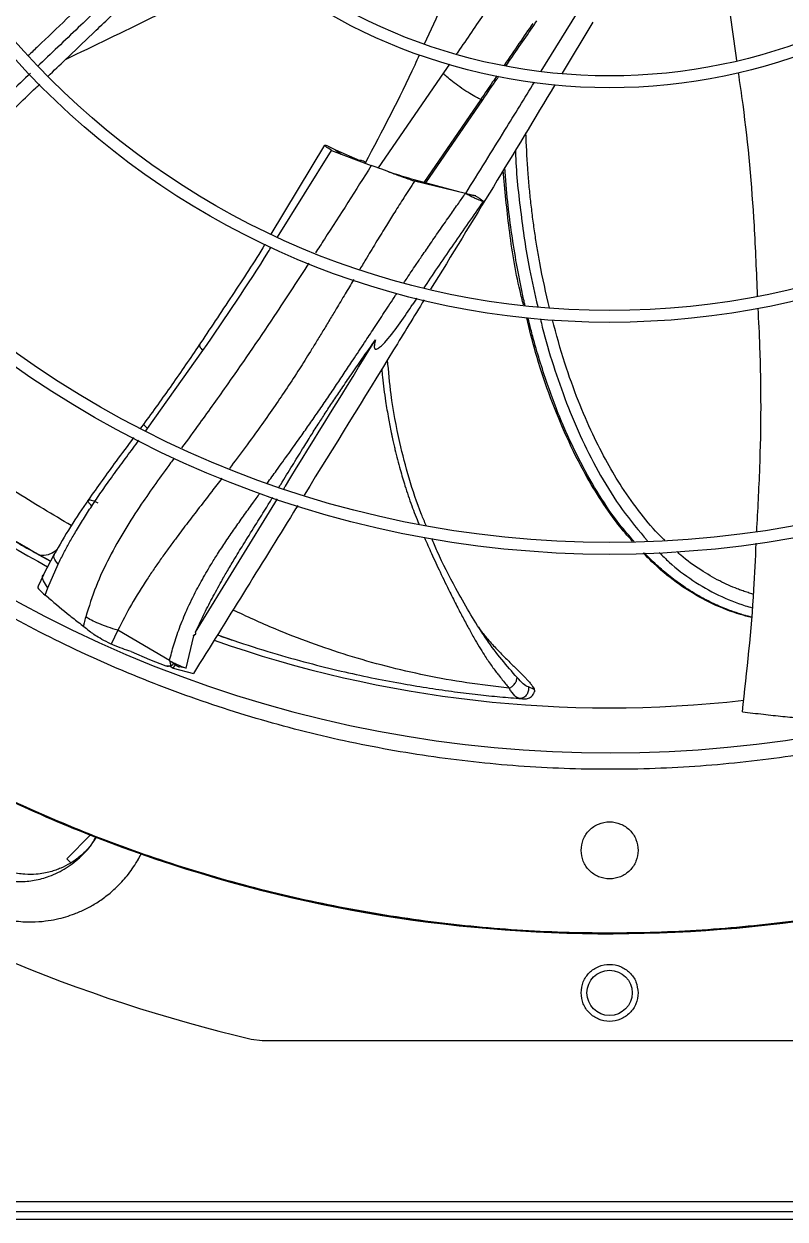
# Model space of a CAD drawing. Header units: inches. Extents: x 1229 to 1453, y -1023 to -720.
# Drawn here: x 1250.26 to 1256.56, y -999.56 to -989.65 of the extents above; entities that cross this region are included whole.
import ezdxf

# ---------------------------------------------------------------- set-up
doc = ezdxf.new("R2010")
doc.units = ezdxf.units.IN
doc.header["$MEASUREMENT"] = 0

msp = doc.modelspace()

# ---------------------------------------------------------------- linework, layer by layer
at = {"color": 18, "linetype": 'Continuous', "lineweight": 25, "true_color": 0x000000}
for p, q in [((1254.5451, -990.0439), (1254.936, -989.4106)), ((1254.9714, -989.6381), (1254.7173, -990.0587)), ((1250.2959, -989.9094), (1250.3073, -989.9039)), ((1253.736, -990.0567), (1253.1955, -990.8455)), ((1253.786, -989.9837), (1253.736, -990.0567)), ((1254.0434, -990.277), (1253.5721, -990.9647)), ((1253.5881, -990.969), (1254.0607, -990.2793)), ((1252.7503, -990.6557), (1252.3067, -991.3941)), ((1252.3596, -991.4198), (1252.8066, -990.6992)), ((1252.8066, -990.6992), (1253.1374, -990.8245)), ((1252.8404, -990.6957), (1252.888, -990.7317)), ((1252.8404, -990.6957), (1253.0418, -990.7826)), ((1253.3331, -990.8954), (1253.2607, -990.8701)), ((1253.4951, -990.9552), (1253.493, -990.9432)), ((1253.8616, -991.0432), (1253.493, -990.9432)), ((1253.9175, -991.0566), (1253.4951, -990.9552)), ((1254.0376, -991.1013), (1254.0624, -991.1176)), ((1253.484, -991.9751), (1253.5175, -991.9249)), ((1251.2851, -993.0057), (1251.7435, -992.3584)), ((1251.2557, -992.9627), (1251.2263, -993.0023)), ((1251.2714, -993.024), (1251.2851, -993.0057)), ((1251.6814, -994.6927), (1252.3604, -993.5886)), ((1250.2999, -994.0031), (1250.3854, -994.0516)), ((1250.3853, -994.0516), (1250.4814, -994.103)), ((1250.3857, -994.051), (1250.3936, -994.0551)), ((1250.5115, -994.0453), (1250.4205, -994.2199)), ((1250.4587, -994.3245), (1250.5441, -994.1298)), ((1250.4214, -994.2179), (1250.3787, -994.3118)), ((1250.4356, -994.3851), (1250.4587, -994.3245)), ((1250.4661, -994.4097), (1250.4356, -994.3851)), ((1251.0375, -994.6766), (1250.9841, -994.7928)), ((1251.466, -994.9287), (1251.0375, -994.6766)), ((1251.6048, -994.99), (1251.6686, -994.7238)), ((1251.8627, -994.7157), (1251.9977, -994.7626)), ((1254.0563, -994.6966), (1254.0267, -994.6512)), ((1251.1475, -994.853), (1251.3008, -994.9202)), ((1251.3008, -994.9202), (1251.4357, -994.9704)), ((1251.4458, -994.973), (1251.4528, -994.9741)), ((1251.4725, -994.9742), (1251.4975, -994.9918)), ((1251.4844, -994.9691), (1251.4774, -994.9671)), ((1251.4975, -994.9918), (1251.5159, -994.962)), ((1251.4975, -994.9918), (1251.6639, -995.0363)), ((1251.6048, -994.99), (1251.5482, -994.9804)), ((1254.4867, -995.1667), (1254.4384, -995.147)), ((1254.3499, -995.2395), (1254.3762, -995.2412)), ((1250.6155, -996.5701), (1250.8128, -996.3728)), ((1250.6486, -996.6046), (1250.6155, -996.5701)), ((1251.2347, -996.5229), (1251.1862, -996.6069)), ((1251.2026, -996.5846), (1251.2235, -996.5423)), ((1252.1427, -998.0651), (1252.233, -998.0756)), ((1252.233, -998.0756), (1257.9882, -998.0756)), ((1241.7734, -999.411), (1268.6274, -999.411)), ((1241.6974, -999.494), (1268.7033, -999.494)), ((1241.6974, -999.557), (1268.7033, -999.557))]:
    msp.add_line(p, q, dxfattribs=at)
at = {"color": 18, "linetype": 'Continuous', "lineweight": 25, "true_color": 0x000000, "flags": 128}
msp.add_lwpolyline([(1253.9368, -991.0633), (1253.9293, -991.0607), (1253.9175, -991.0566)], dxfattribs=at)
at = {"color": 18, "linetype": 'Continuous', "lineweight": 25, "true_color": 0x000000}
for centre, radius in [((1255.1106, -985.4772), 11.7126), ((1255.1106, -985.4772), 8.5704), ((1255.1106, -985.4772), 8.472), ((1255.1106, -985.4772), 6.6478), ((1255.1106, -985.4772), 6.5493), ((1255.1106, -985.4772), 4.7037), ((1255.1106, -985.4772), 4.6053), ((1255.1106, -997.6819), 0.1875)]:
    msp.add_circle(centre, radius, dxfattribs=at)
for radius, start, end in [(9.8425, 224.38828, 241.78244), (10.2157, 224.36307, 313.03719), (9.8425, 250.57522, 276.47911), (11.7147, 240.6662, 248.46866), (12.9331, 237.30348, 256.73333), (11.7147, 250.65335, 290.90006)]:
    msp.add_arc((1255.1106, -985.4772), radius, start, end, dxfattribs=at)
for points, knots in [([(1266.8201, -985.4772), (1266.8153, -985.7326), (1266.8057, -986.2436), (1266.7276, -987.0067), (1266.6035, -987.7632), (1266.4292, -988.51), (1266.2066, -989.2438), (1265.9365, -989.9614), (1265.6201, -990.6599), (1265.2586, -991.3361), (1264.8537, -991.9873), (1264.407, -992.6106), (1263.9206, -993.2033), (1263.3964, -993.763), (1262.8368, -994.2871), (1262.244, -994.7736), (1261.6207, -995.2202), (1260.9696, -995.6252), (1260.2933, -995.9866), (1259.5949, -996.3031), (1258.8772, -996.5732), (1258.1434, -996.7958), (1257.3967, -996.9699), (1256.6401, -997.0948), (1255.877, -997.17), (1255.1106, -997.1951), (1254.3442, -997.17), (1253.5811, -997.0948), (1252.8246, -996.9699), (1252.0778, -996.7958), (1251.344, -996.5732), (1250.6264, -996.3031), (1249.9279, -995.9866), (1249.2517, -995.6252), (1248.6005, -995.2202), (1247.9772, -994.7736), (1247.3845, -994.2871), (1246.8248, -993.763), (1246.3006, -993.2033), (1245.8142, -992.6106), (1245.3675, -991.9873), (1244.9626, -991.3361), (1244.6012, -990.6599), (1244.2847, -989.9614), (1244.0146, -989.2438), (1243.792, -988.51), (1243.6177, -987.7632), (1243.4936, -987.0067), (1243.4156, -986.2436), (1243.4059, -985.7326), (1243.4011, -985.4772)], [0, 0, 0, 0, 0.020833, 0.041667, 0.0625, 0.083333, 0.104167, 0.125, 0.145833, 0.166667, 0.1875, 0.208333, 0.229167, 0.25, 0.270833, 0.291667, 0.3125, 0.333333, 0.354167, 0.375, 0.395833, 0.416667, 0.4375, 0.458333, 0.479167, 0.5, 0.520833, 0.541667, 0.5625, 0.583333, 0.604167, 0.625, 0.645833, 0.666667, 0.6875, 0.708333, 0.729167, 0.75, 0.770833, 0.791667, 0.8125, 0.833333, 0.854167, 0.875, 0.895833, 0.916667, 0.9375, 0.958333, 0.979167, 1, 1, 1, 1]), ([(1253.5778, -989.8155), (1253.68, -989.5949), (1253.9119, -989.0947), (1254.1114, -988.5806), (1254.2229, -988.2933)], [0, 0, 0, 0, 0.441064, 1, 1, 1, 1]), ([(1256.164, -989.9536), (1256.1362, -989.7428), (1256.064, -989.1969), (1255.9539, -988.6574), (1255.8863, -988.3262)], [0, 0, 0, 0, 0.386252, 1, 1, 1, 1]), ([(1251.6339, -988.6362), (1251.5828, -988.685), (1251.461, -988.8014), (1251.2596, -988.9939), (1251.0431, -989.2008), (1250.825, -989.4092), (1250.6073, -989.6173), (1250.4296, -989.787), (1250.3245, -989.8875), (1250.2985, -989.9123)], [0, 0, 0, 0, 0.114299, 0.272539, 0.451349, 0.599848, 0.762614, 0.941291, 1, 1, 1, 1]), ([(1251.7202, -988.7171), (1251.6099, -988.8225), (1251.3776, -989.0445), (1251.0412, -989.3659), (1250.702, -989.6902), (1250.4849, -989.8976), (1250.3719, -990.0056)], [0, 0, 0, 0, 0.244396, 0.515011, 0.747693, 1, 1, 1, 1]), ([(1250.4605, -990.0843), (1250.5083, -990.0386), (1250.6299, -989.9224), (1250.8377, -989.7239), (1251.0736, -989.4984), (1251.3027, -989.2795), (1251.5046, -989.0865), (1251.666, -988.9323), (1251.7604, -988.8421), (1251.7958, -988.8083)], [0, 0, 0, 0, 0.107797, 0.274517, 0.468021, 0.638557, 0.78875, 0.92088, 1, 1, 1, 1]), ([(1252.2007, -989.1689), (1251.9067, -989.3137), (1251.3743, -989.576), (1250.8409, -989.8336), (1250.6021, -989.949)], [0, 0, 0, 0, 0.552418, 1, 1, 1, 1]), ([(1254.1842, -989.4025), (1254.1493, -989.4535), (1254.0794, -989.5556), (1253.9678, -989.7183), (1253.8889, -989.8335), (1253.8469, -989.8948), (1253.8438, -989.8993)], [0, 0, 0, 0, 0.324865, 0.649776, 0.974721, 1, 1, 1, 1]), ([(1254.4748, -989.6474), (1254.4369, -989.7026), (1254.3613, -989.8131), (1254.2808, -989.9305), (1254.239, -989.9915), (1254.2385, -989.9922)], [0, 0, 0, 0, 0.497105, 0.994295, 1, 1, 1, 1]), ([(1254.2552, -989.9955), (1254.2675, -989.9775), (1254.3181, -989.9037), (1254.4038, -989.7786), (1254.4738, -989.6764), (1254.5088, -989.6254)], [0, 0, 0, 0, 0.138794, 0.569424, 1, 1, 1, 1]), ([(1253.0861, -990.8078), (1253.2292, -990.5375), (1253.3865, -990.2405), (1253.5242, -989.9342), (1253.5366, -989.9067)], [0, 0, 0, 0, 0.910233, 1, 1, 1, 1]), ([(1250.3162, -990.0588), (1250.2044, -990.1656), (1249.9706, -990.3891), (1249.6347, -990.7101), (1249.3019, -991.0281), (1249.0912, -991.2295), (1248.9828, -991.333)], [0, 0, 0, 0, 0.250239, 0.523314, 0.754844, 1, 1, 1, 1]), ([(1254.0434, -990.277), (1254.032, -990.2719), (1254.0093, -990.2619), (1253.9527, -990.2285), (1253.8876, -990.186), (1253.8222, -990.1392), (1253.7699, -990.0975), (1253.7378, -990.0672), (1253.737, -990.0603), (1253.7366, -990.0571)], [0, 0, 0, 0, 0.1380937, 0.2761801, 0.4246192, 0.5730656, 0.7215073, 0.8699499, 1, 1, 1, 1]), ([(1256.3366, -991.9064), (1256.3288, -991.7114), (1256.3075, -991.1815), (1256.2523, -990.5636), (1256.1912, -990.1436), (1256.1784, -990.0552)], [0, 0, 0, 0, 0.314992, 0.855866, 1, 1, 1, 1]), ([(1249.0712, -991.412), (1249.1067, -991.378), (1249.2464, -991.2445), (1249.4822, -991.0192), (1249.7843, -990.7305), (1250.0734, -990.4542), (1250.2777, -990.2589), (1250.3802, -990.161), (1250.3912, -990.1505)], [0, 0, 0, 0, 0.0814873, 0.3197252, 0.5373894, 0.7686628, 0.9752676, 1, 1, 1, 1]), ([(1254.6587, -990.1557), (1254.489, -990.4375), (1254.1475, -991.0045), (1253.8023, -991.5678), (1253.6288, -991.8511)], [0, 0, 0, 0, 0.497142, 1, 1, 1, 1]), ([(1253.9197, -991.0574), (1254.0278, -990.8821), (1254.2172, -990.5749), (1254.4071, -990.2674), (1254.4886, -990.1353)], [0, 0, 0, 0, 0.57047, 1, 1, 1, 1]), ([(1254.1764, -990.0829), (1254.1651, -990.0993), (1254.1214, -990.163), (1254.0766, -990.2284), (1254.0434, -990.277)], [0, 0, 0, 0, 0.257808, 1, 1, 1, 1]), ([(1254.0607, -990.2793), (1254.1, -990.2219), (1254.1448, -990.1566), (1254.1881, -990.0934), (1254.1933, -990.0857)], [0, 0, 0, 0, 0.879291, 1, 1, 1, 1]), ([(1254.0606, -990.2756), (1254.0607, -990.2779), (1254.0609, -990.2826), (1254.0492, -990.2788), (1254.0434, -990.277)], [0, 0, 0, 0, 0.4999658, 1, 1, 1, 1]), ([(1254.6135, -992.0058), (1254.5846, -991.881), (1254.5462, -991.7156), (1254.5105, -991.5069), (1254.4909, -991.3812), (1254.4732, -991.2525), (1254.4574, -991.1209), (1254.4438, -990.9863), (1254.4276, -990.797), (1254.4221, -990.6524), (1254.4184, -990.5537)], [0, 0, 0, 0, 0.260832, 0.345503, 0.432085, 0.520577, 0.610976, 0.703276, 0.797476, 1, 1, 1, 1]), ([(1252.8066, -990.6992), (1252.7888, -990.6874), (1252.7533, -990.6638), (1252.7464, -990.6521), (1252.7727, -990.66), (1252.8179, -990.6838), (1252.8404, -990.6957)], [0, 0, 0, 0, 0.250001, 0.500002, 0.75, 1, 1, 1, 1]), ([(1254.3309, -990.6985), (1254.331, -990.7029), (1254.3345, -990.8697), (1254.3716, -991.1989), (1254.4297, -991.6278), (1254.4916, -991.891), (1254.5159, -991.9945)], [0, 0, 0, 0, 0.010031, 0.383834, 0.757861, 1, 1, 1, 1]), ([(1253.1374, -990.8245), (1253.0087, -991.029), (1252.8558, -991.2717), (1252.6993, -991.5117), (1252.6746, -991.5495)], [0, 0, 0, 0, 0.842331, 1, 1, 1, 1]), ([(1253.091, -990.798), (1253.0844, -990.7951), (1253.0702, -990.7889), (1253.052, -990.7832), (1253.0455, -990.7828), (1253.0418, -990.7826)], [0, 0, 0, 0, 0.274241, 0.593266, 1, 1, 1, 1]), ([(1253.4951, -990.9552), (1253.4598, -990.943), (1253.3891, -990.9187), (1253.2894, -990.8811), (1253.2011, -990.8471), (1253.1587, -990.832), (1253.1374, -990.8245)], [0, 0, 0, 0, 0.249985, 0.5000003, 0.7500079, 1, 1, 1, 1]), ([(1254.3984, -991.9809), (1254.3884, -991.9419), (1254.3344, -991.733), (1254.2754, -991.3602), (1254.2445, -991.0264), (1254.2297, -990.866)], [0, 0, 0, 0, 0.106433, 0.570813, 1, 1, 1, 1]), ([(1254.4102, -991.9822), (1254.4075, -991.9706), (1254.3959, -991.9209), (1254.3775, -991.8337), (1254.3553, -991.7216), (1254.3269, -991.5646), (1254.2961, -991.3664), (1254.2636, -991.1103), (1254.2508, -990.9371), (1254.2438, -990.8427)], [0, 0, 0, 0, 0.03104, 0.132253, 0.23119, 0.327855, 0.546696, 0.752907, 1, 1, 1, 1]), ([(1253.4951, -990.9552), (1253.4658, -991.0006), (1253.4107, -991.086), (1253.3334, -991.2081), (1253.2588, -991.3276), (1253.1816, -991.4534), (1253.1082, -991.575), (1253.0612, -991.6537), (1253.0421, -991.6858)], [0, 0, 0, 0, 0.188275, 0.353819, 0.503651, 0.679503, 0.869268, 1, 1, 1, 1]), ([(1253.493, -990.9432), (1253.4637, -990.9348), (1253.4066, -990.9186), (1253.3544, -990.9021), (1253.329, -990.8941)], [0, 0, 0, 0, 0.513421, 1, 1, 1, 1]), ([(1253.4068, -991.7982), (1253.4088, -991.7951), (1253.4289, -991.7647), (1253.463, -991.7138), (1253.5119, -991.6411), (1253.5651, -991.5625), (1253.6318, -991.4649), (1253.7093, -991.3527), (1253.7875, -991.2408), (1253.8569, -991.1422), (1253.8989, -991.083), (1253.9175, -991.0566)], [0, 0, 0, 0, 0.012456, 0.12215, 0.205101, 0.305452, 0.439341, 0.599659, 0.759464, 0.892908, 1, 1, 1, 1]), ([(1254.0624, -991.1176), (1254.0645, -991.1192), (1254.0685, -991.1225), (1254.0642, -991.1228), (1254.0523, -991.1197), (1254.0325, -991.1126), (1254.0061, -991.1017), (1253.9757, -991.0878), (1253.9446, -991.0722), (1253.9265, -991.0618), (1253.9175, -991.0566)], [0, 0, 0, 0, 0.1195219, 0.2368997, 0.3560026, 0.4802891, 0.6097285, 0.7415773, 0.8729295, 1, 1, 1, 1]), ([(1253.9496, -991.0665), (1253.9475, -991.0662), (1253.9432, -991.0656), (1253.9386, -991.0639), (1253.9362, -991.063)], [0, 0, 0, 0, 0.479347, 1, 1, 1, 1]), ([(1254.0002, -991.0768), (1254.0011, -991.077), (1254.0029, -991.0773), (1254.0004, -991.0768), (1253.9941, -991.0756), (1253.9844, -991.0736), (1253.9724, -991.0712), (1253.96, -991.0687), (1253.9486, -991.0663), (1253.9436, -991.0653), (1253.9411, -991.0648)], [0, 0, 0, 0, 0.11663, 0.230578, 0.347096, 0.470907, 0.602448, 0.737933, 0.872207, 1, 1, 1, 1]), ([(1253.5744, -991.8397), (1253.5781, -991.8342), (1253.6589, -991.7131), (1253.822, -991.4738), (1253.9846, -991.2401), (1254.0668, -991.1221)], [0, 0, 0, 0, 0.022959, 0.506529, 1, 1, 1, 1]), ([(1254.0376, -991.1013), (1254.0351, -991.0996), (1254.0303, -991.0964), (1254.0188, -991.0886), (1254.0085, -991.0817), (1254.0017, -991.0771)], [0, 0, 0, 0, 0.26191, 0.514546, 1, 1, 1, 1]), ([(1252.2564, -991.4778), (1252.2556, -991.4791), (1252.169, -991.6231), (1251.9841, -991.9034), (1251.7988, -992.1821), (1251.7061, -992.3215)], [0, 0, 0, 0, 0.004682, 0.502199, 1, 1, 1, 1]), ([(1251.7435, -992.3584), (1251.9287, -992.0867), (1252.1222, -991.8031), (1252.3018, -991.513), (1252.3094, -991.5008)], [0, 0, 0, 0, 0.957768, 1, 1, 1, 1]), ([(1252.6188, -991.6351), (1252.5316, -991.7702), (1252.3146, -992.1064), (1252.0109, -992.5472), (1251.7455, -992.9219), (1251.6161, -993.0982), (1251.5665, -993.1658)], [0, 0, 0, 0, 0.260733, 0.648635, 0.865342, 1, 1, 1, 1]), ([(1252.9914, -991.771), (1252.9679, -991.8104), (1252.92, -991.8911), (1252.8543, -992.0014), (1252.7931, -992.1037), (1252.7385, -992.1942), (1252.6849, -992.2822), (1252.6345, -992.3638), (1252.5874, -992.4393), (1252.5235, -992.5401), (1252.4424, -992.6649), (1252.3389, -992.8183), (1252.2229, -992.9836), (1252.0967, -993.1576), (1252.0054, -993.2784), (1251.9621, -993.3358)], [0, 0, 0, 0, 0.073735, 0.150839, 0.206396, 0.265387, 0.320607, 0.372063, 0.419255, 0.463452, 0.563341, 0.657601, 0.759071, 0.885521, 1, 1, 1, 1]), ([(1252.2765, -993.4567), (1252.3017, -993.422), (1252.3617, -993.3392), (1252.4517, -993.2141), (1252.5405, -993.0896), (1252.6189, -992.9784), (1252.6927, -992.8723), (1252.767, -992.7639), (1252.8409, -992.6546), (1252.9137, -992.5458), (1252.9937, -992.4251), (1253.0755, -992.3011), (1253.1617, -992.1698), (1253.2473, -992.0395), (1253.3106, -991.9431), (1253.3453, -991.8908), (1253.3486, -991.8858)], [0, 0, 0, 0, 0.0671735, 0.1598312, 0.2410152, 0.3066581, 0.3730056, 0.4440899, 0.5134581, 0.5811343, 0.6510654, 0.7428768, 0.816868, 0.9005011, 0.9904923, 1, 1, 1, 1]), ([(1253.5755, -991.9383), (1253.4909, -992.0769), (1253.1605, -992.6183), (1252.8281, -993.1563), (1252.5808, -993.5566)], [0, 0, 0, 0, 0.255951, 1, 1, 1, 1]), ([(1253.1728, -992.2689), (1253.1687, -992.2841), (1253.1631, -992.3045), (1253.1616, -992.3288), (1253.1633, -992.3392), (1253.167, -992.3447), (1253.1709, -992.3471), (1253.1759, -992.3475), (1253.1834, -992.3459), (1253.1941, -992.3404), (1253.2226, -992.3194), (1253.2869, -992.2499), (1253.3795, -992.1309), (1253.4469, -992.0256), (1253.4806, -991.9729)], [0, 0, 0, 0, 0.0833566, 0.1115658, 0.1319051, 0.1411522, 0.1496654, 0.1586528, 0.1691712, 0.1914558, 0.2212286, 0.3539277, 0.6765567, 1, 1, 1, 1]), ([(1256.3298, -993.8573), (1256.3392, -993.682), (1256.3665, -993.1718), (1256.369, -992.5546), (1256.3467, -992.1142), (1256.3414, -992.0088)], [0, 0, 0, 0, 0.284655, 0.828752, 1, 1, 1, 1]), ([(1255.3011, -993.9409), (1255.2598, -993.8934), (1255.161, -993.78), (1255.0257, -993.5818), (1254.8762, -993.3288), (1254.7341, -993.0376), (1254.6042, -992.7098), (1254.4976, -992.3928), (1254.4478, -992.1826), (1254.4249, -992.0862)], [0, 0, 0, 0, 0.091547, 0.218973, 0.346412, 0.516315, 0.686228, 0.856146, 1, 1, 1, 1]), ([(1255.314, -993.9404), (1255.274, -993.895), (1255.1692, -993.7758), (1255.0217, -993.5563), (1254.8664, -993.285), (1254.7209, -992.9746), (1254.5872, -992.6257), (1254.5044, -992.3534), (1254.4558, -992.1713), (1254.443, -992.1193), (1254.4351, -992.0876)], [0, 0, 0, 0, 0.0881532, 0.2311648, 0.3817908, 0.5400334, 0.7263084, 0.9221586, 0.9524831, 1, 1, 1, 1]), ([(1254.5391, -992.099), (1254.5438, -992.1208), (1254.5718, -992.2497), (1254.6434, -992.4818), (1254.7508, -992.7947), (1254.8804, -993.101), (1255.0331, -993.3974), (1255.2102, -993.682), (1255.3536, -993.8515), (1255.4253, -993.9364)], [0, 0, 0, 0, 0.0326645, 0.1930119, 0.3536037, 0.5145089, 0.6758407, 0.8377387, 1, 1, 1, 1]), ([(1255.5689, -993.9312), (1255.5577, -993.9209), (1255.4855, -993.8547), (1255.3648, -993.7073), (1255.2174, -993.5027), (1255.0854, -993.2808), (1254.964, -993.0431), (1254.8459, -992.7677), (1254.7315, -992.4515), (1254.6698, -992.2242), (1254.637, -992.1034)], [0, 0, 0, 0, 0.022262, 0.143045, 0.274084, 0.386377, 0.514541, 0.658604, 0.818583, 1, 1, 1, 1]), ([(1251.7128, -992.3116), (1251.6374, -992.4227), (1251.487, -992.6443), (1251.329, -992.8618), (1251.2501, -992.9703)], [0, 0, 0, 0, 0.500972, 1, 1, 1, 1]), ([(1251.7152, -992.3133), (1251.7138, -992.3165), (1251.7109, -992.3236), (1251.732, -992.3461), (1251.7435, -992.3584)], [0, 0, 0, 0, 0.45407, 1, 1, 1, 1]), ([(1252.3717, -993.4934), (1252.377, -993.4848), (1252.4146, -993.4242), (1252.4798, -993.3176), (1252.5644, -993.1806), (1252.6379, -993.0626), (1252.7027, -992.9604), (1252.7644, -992.8648), (1252.8269, -992.7699), (1252.8958, -992.6672), (1252.9735, -992.5535), (1253.0669, -992.419), (1253.1351, -992.3224), (1253.1728, -992.2689)], [0, 0, 0, 0, 0.0205012, 0.145618, 0.2547294, 0.3486279, 0.4292825, 0.5018958, 0.5812625, 0.6622863, 0.7558828, 0.8646494, 1, 1, 1, 1]), ([(1252.4108, -993.5065), (1252.4158, -993.4985), (1252.6691, -993.0866), (1252.9235, -992.6737), (1253.1728, -992.2689)], [0, 0, 0, 0, 0.019444, 1, 1, 1, 1]), ([(1253.5919, -993.8077), (1253.5788, -993.7777), (1253.5233, -993.6508), (1253.4495, -993.421), (1253.3624, -993.0896), (1253.3009, -992.7612), (1253.2805, -992.5306), (1253.272, -992.4344)], [0, 0, 0, 0, 0.069494, 0.294091, 0.510792, 0.795823, 1, 1, 1, 1]), ([(1253.2236, -992.513), (1253.2255, -992.5353), (1253.2332, -992.6244), (1253.2524, -992.7603), (1253.2774, -992.9132), (1253.296, -993.0086), (1253.3079, -993.0654), (1253.3134, -993.0909), (1253.3187, -993.1149), (1253.3238, -993.1372), (1253.3286, -993.1581), (1253.3451, -993.2276), (1253.3728, -993.3348), (1253.4191, -993.4906), (1253.4689, -993.6413), (1253.5109, -993.7452), (1253.5311, -993.795)], [0, 0, 0, 0, 0.050639, 0.202268, 0.31057, 0.401461, 0.422389, 0.442121, 0.460659, 0.478003, 0.494151, 0.509105, 0.640054, 0.745188, 0.877967, 1, 1, 1, 1]), ([(1250.6526, -993.8091), (1250.5757, -993.7635), (1250.4151, -993.6681), (1250.1734, -993.518), (1249.9331, -993.3639), (1249.7107, -993.2175), (1249.509, -993.0824), (1249.3243, -992.9589), (1249.2042, -992.8802), (1249.1459, -992.8421)], [0, 0, 0, 0, 0.149671, 0.313004, 0.476343, 0.62737, 0.758625, 0.882805, 1, 1, 1, 1]), ([(1251.2559, -992.9685), (1251.2549, -992.9701), (1251.2525, -992.9738), (1251.2732, -992.9941), (1251.2851, -993.0057)], [0, 0, 0, 0, 0.427507, 1, 1, 1, 1]), ([(1249.003, -993.1233), (1249.0735, -993.1789), (1249.2729, -993.3364), (1249.6065, -993.5695), (1250.0021, -993.8292), (1250.2697, -993.9834), (1250.4035, -994.0605)], [0, 0, 0, 0, 0.1541255, 0.436157, 0.7180716, 1, 1, 1, 1]), ([(1251.1688, -993.0799), (1251.1202, -993.1451), (1250.9924, -993.3164), (1250.8687, -993.4904), (1250.7921, -993.5983)], [0, 0, 0, 0, 0.379991, 1, 1, 1, 1]), ([(1250.8223, -993.6475), (1250.8481, -993.6091), (1250.9013, -993.5299), (1250.9895, -993.4056), (1251.0865, -993.2727), (1251.163, -993.1698), (1251.2055, -993.1126), (1251.2132, -993.1024)], [0, 0, 0, 0, 0.207171, 0.426829, 0.681517, 0.942956, 1, 1, 1, 1]), ([(1261.9979, -993.2059), (1261.8068, -993.3691), (1261.4248, -993.6954), (1260.8084, -994.1304), (1260.1646, -994.5225), (1259.4932, -994.866), (1258.7989, -995.1599), (1258.0849, -995.4024), (1257.3552, -995.5925), (1256.6137, -995.7289), (1255.8641, -995.8111), (1255.1106, -995.8385), (1254.3571, -995.8111), (1253.6076, -995.7289), (1252.866, -995.5925), (1252.1363, -995.4024), (1251.4224, -995.1599), (1250.728, -994.866), (1250.0567, -994.5225), (1249.4128, -994.1304), (1248.7965, -993.6954), (1248.4144, -993.3691), (1248.2234, -993.2059)], [0, 0, 0, 0, 0.0500001, 0.1, 0.15, 0.1999999, 0.25, 0.3, 0.35, 0.4000001, 0.45, 0.5000001, 0.5499999, 0.5999999, 0.65, 0.7, 0.75, 0.8000001, 0.8500001, 0.9000001, 0.9500001, 1, 1, 1, 1]), ([(1251.5049, -993.2501), (1251.4951, -993.2635), (1251.4028, -993.3897), (1251.2612, -993.5854), (1251.092, -993.8471), (1250.9644, -994.0736), (1250.8513, -994.3133), (1250.7987, -994.4815), (1250.7722, -994.5664)], [0, 0, 0, 0, 0.032679, 0.308339, 0.475812, 0.647076, 0.822089, 1, 1, 1, 1]), ([(1251.9007, -993.4164), (1251.8723, -993.4535), (1251.8049, -993.5414), (1251.7061, -993.6689), (1251.6057, -993.7997), (1251.525, -993.9068), (1251.4556, -994.0012), (1251.3966, -994.0833), (1251.3382, -994.1672), (1251.2539, -994.2931), (1251.1484, -994.4614), (1251.0742, -994.6054), (1251.0375, -994.6766)], [0, 0, 0, 0, 0.091235, 0.216238, 0.314969, 0.41309, 0.478087, 0.543952, 0.610654, 0.678175, 0.840873, 1, 1, 1, 1]), ([(1251.466, -994.9287), (1251.4772, -994.8853), (1251.5007, -994.794), (1251.5487, -994.6539), (1251.6113, -994.5013), (1251.6737, -994.3735), (1251.7282, -994.2724), (1251.7676, -994.2031), (1251.8126, -994.1275), (1251.8674, -994.0397), (1251.9329, -993.94), (1252.0049, -993.8349), (1252.0792, -993.7297), (1252.1493, -993.6322), (1252.1947, -993.5696), (1252.2146, -993.5422)], [0, 0, 0, 0, 0.084738, 0.177945, 0.279583, 0.396266, 0.446499, 0.496733, 0.54697, 0.612826, 0.692325, 0.772656, 0.853828, 0.935842, 1, 1, 1, 1]), ([(1250.7939, -993.5957), (1250.7437, -993.6695), (1250.6428, -993.8179), (1250.5541, -993.9717), (1250.5094, -994.0491)], [0, 0, 0, 0, 0.497082, 1, 1, 1, 1]), ([(1250.5441, -994.1298), (1250.5596, -994.0983), (1250.5889, -994.0388), (1250.637, -993.9497), (1250.6907, -993.8559), (1250.7528, -993.754), (1250.799, -993.6832), (1250.8223, -993.6475)], [0, 0, 0, 0, 0.190316, 0.358931, 0.546564, 0.771633, 1, 1, 1, 1]), ([(1250.8223, -993.6475), (1250.8109, -993.6345), (1250.7876, -993.6078), (1250.7914, -993.5926), (1250.8195, -993.5958), (1250.8571, -993.6132), (1250.8731, -993.6206)], [0, 0, 0, 0, 0.259655, 0.530974, 0.801191, 1, 1, 1, 1]), ([(1252.5282, -993.642), (1252.5165, -993.661), (1252.229, -994.1278), (1251.9406, -994.5915), (1251.6639, -995.0363)], [0, 0, 0, 0, 0.040727, 1, 1, 1, 1]), ([(1251.6814, -994.6927), (1251.7032, -994.6458), (1251.747, -994.5519), (1251.8187, -994.4115), (1251.8863, -994.2881), (1251.9499, -994.1776), (1252.0134, -994.0709), (1252.0937, -993.94), (1252.182, -993.7985), (1252.2603, -993.6734), (1252.3042, -993.6024), (1252.3206, -993.5759)], [0, 0, 0, 0, 0.120408, 0.241264, 0.366192, 0.447006, 0.537729, 0.655272, 0.805197, 0.92743, 1, 1, 1, 1]), ([(1249.7952, -993.7025), (1249.836, -993.7284), (1249.9235, -993.7843), (1250.0652, -993.8697), (1250.224, -993.9619), (1250.3357, -994.0233), (1250.3936, -994.0551)], [0, 0, 0, 0, 0.204358, 0.439518, 0.709892, 1, 1, 1, 1]), ([(1253.5773, -993.9068), (1253.5968, -993.9513), (1253.6388, -994.0475), (1253.709, -994.1983), (1253.7796, -994.3442), (1253.8433, -994.471), (1253.8973, -994.5752), (1253.9476, -994.669), (1253.996, -994.7552), (1254.0399, -994.8293), (1254.077, -994.8885), (1254.1092, -994.9366), (1254.1378, -994.9772), (1254.1649, -995.014), (1254.1932, -995.0509), (1254.2236, -995.0892), (1254.2533, -995.1257), (1254.2717, -995.1482), (1254.279, -995.1571)], [0, 0, 0, 0, 0.0965991, 0.2084678, 0.3299771, 0.4166432, 0.4882908, 0.5625684, 0.6297563, 0.6897073, 0.7423351, 0.7794746, 0.8164923, 0.8533749, 0.8838676, 0.9248135, 0.9702828, 1, 1, 1, 1]), ([(1254.0609, -994.7056), (1254.0226, -994.6463), (1253.9451, -994.5258), (1253.817, -994.2948), (1253.7122, -994.0923), (1253.6531, -993.9514), (1253.6381, -993.9158)], [0, 0, 0, 0, 0.24171, 0.490628, 0.871176, 1, 1, 1, 1]), ([(1250.3936, -994.0551), (1250.4164, -994.0555), (1250.4513, -994.0562), (1250.5014, -994.032), (1250.525, -994.0137), (1250.535, -994.006)], [0, 0, 0, 0, 0.5219845, 0.7983004, 1, 1, 1, 1]), ([(1256.2848, -994.5703), (1256.2549, -994.5626), (1256.1455, -994.5346), (1255.9614, -994.4627), (1255.7398, -994.3381), (1255.547, -994.1951), (1255.4374, -994.0848), (1255.3892, -994.0364)], [0, 0, 0, 0, 0.090368, 0.330687, 0.571003, 0.811381, 1, 1, 1, 1]), ([(1256.2849, -994.569), (1256.2728, -994.5656), (1256.2441, -994.5576), (1256.1881, -994.5407), (1256.1207, -994.5182), (1256.05, -994.4907), (1255.9662, -994.454), (1255.8566, -994.3984), (1255.7317, -994.321), (1255.6087, -994.23), (1255.4999, -994.1384), (1255.4314, -994.069), (1255.3988, -994.036)], [0, 0, 0, 0, 0.037357, 0.087934, 0.172521, 0.246501, 0.309793, 0.43835, 0.600992, 0.72837, 0.870866, 1, 1, 1, 1]), ([(1255.5217, -994.0311), (1255.5488, -994.0585), (1255.6346, -994.1454), (1255.7984, -994.2676), (1256.0101, -994.3906), (1256.1775, -994.4577), (1256.273, -994.4851), (1256.2924, -994.4907)], [0, 0, 0, 0, 0.12378, 0.392826, 0.662435, 0.931523, 1, 1, 1, 1]), ([(1256.3029, -994.3788), (1256.2983, -994.3774), (1256.2795, -994.3717), (1256.2473, -994.3615), (1256.207, -994.3478), (1256.1316, -994.3198), (1256.0156, -994.2683), (1255.8591, -994.1755), (1255.7409, -994.0926), (1255.6803, -994.0352), (1255.6697, -994.0251)], [0, 0, 0, 0, 0.020347, 0.082595, 0.142125, 0.199043, 0.419812, 0.667308, 0.941852, 1, 1, 1, 1]), ([(1256.2108, -995.3517), (1256.2485, -995.0149), (1256.3003, -994.5507), (1256.3197, -994.0843), (1256.325, -993.9562)], [0, 0, 0, 0, 0.725429, 1, 1, 1, 1]), ([(1250.3936, -994.0551), (1250.4167, -994.0676), (1250.4461, -994.0836), (1250.4755, -994.0991), (1250.4817, -994.1024)], [0, 0, 0, 0, 0.787933, 1, 1, 1, 1]), ([(1250.5441, -994.1298), (1250.5303, -994.1117), (1250.5036, -994.0767), (1250.5098, -994.0568), (1250.5128, -994.0472)], [0, 0, 0, 0, 0.515764, 1, 1, 1, 1]), ([(1250.4587, -994.3245), (1250.4448, -994.3049), (1250.4163, -994.2645), (1250.4082, -994.2286), (1250.421, -994.219), (1250.4211, -994.2189)], [0, 0, 0, 0, 0.4849927, 0.9963332, 1, 1, 1, 1]), ([(1250.3794, -994.3121), (1250.3786, -994.3124), (1250.3699, -994.3159), (1250.3845, -994.3395), (1250.4186, -994.37), (1250.4356, -994.3851)], [0, 0, 0, 0, 0.047971, 0.527235, 1, 1, 1, 1]), ([(1250.4661, -994.4097), (1250.5232, -994.4582), (1250.6089, -994.5309), (1250.7351, -994.6288), (1250.7927, -994.6748), (1250.8214, -994.6978)], [0, 0, 0, 0, 0.4998733, 0.7498691, 1, 1, 1, 1]), ([(1254.279, -995.1571), (1254.1616, -995.1431), (1253.9264, -995.1152), (1253.5864, -995.0534), (1253.2579, -994.9773), (1252.9412, -994.8868), (1252.636, -994.7826), (1252.3165, -994.6601), (1252.1066, -994.5626), (1251.9909, -994.5089)], [0, 0, 0, 0, 0.136797, 0.274291, 0.412363, 0.550953, 0.689949, 0.829268, 1, 1, 1, 1]), ([(1250.7722, -994.5664), (1250.7678, -994.5829), (1250.7609, -994.6085), (1250.7551, -994.6343), (1250.753, -994.6434)], [0, 0, 0, 0, 0.64572, 1, 1, 1, 1]), ([(1251.0375, -994.6766), (1251.0101, -994.6681), (1250.9546, -994.6508), (1250.8802, -994.6221), (1250.8162, -994.5932), (1250.7867, -994.5752), (1250.7722, -994.5664)], [0, 0, 0, 0, 0.246783, 0.5, 0.753213, 1, 1, 1, 1]), ([(1251.1475, -994.853), (1251.1242, -994.8457), (1251.0776, -994.831), (1250.9974, -994.7981), (1250.9225, -994.762), (1250.8597, -994.7263), (1250.8339, -994.7071), (1250.8214, -994.6978)], [0, 0, 0, 0, 0.2073055, 0.4147538, 0.6183323, 0.8163289, 1, 1, 1, 1]), ([(1251.6636, -994.7222), (1251.6648, -994.7203), (1251.6671, -994.7167), (1251.6741, -994.7117), (1251.6799, -994.7101), (1251.6838, -994.709)], [0, 0, 0, 0, 0.257129, 0.502122, 1, 1, 1, 1]), ([(1251.6686, -994.7238), (1251.6693, -994.7222), (1251.6707, -994.7188), (1251.6745, -994.7147), (1251.6789, -994.7114), (1251.6821, -994.7099), (1251.6838, -994.709)], [0, 0, 0, 0, 0.222196, 0.451436, 0.707744, 1, 1, 1, 1]), ([(1251.6838, -994.709), (1251.6835, -994.7061), (1251.6831, -994.7005), (1251.6819, -994.6952), (1251.6814, -994.6927)], [0, 0, 0, 0, 0.530956, 1, 1, 1, 1]), ([(1251.863, -994.7152), (1251.8859, -994.7235), (1251.9288, -994.7392), (1251.972, -994.7533), (1251.9922, -994.7599)], [0, 0, 0, 0, 0.5326, 1, 1, 1, 1]), ([(1254.0483, -994.6844), (1254.0692, -994.7102), (1254.1153, -994.7673), (1254.1748, -994.8316), (1254.2242, -994.8826), (1254.2588, -994.9174), (1254.2931, -994.9512), (1254.3267, -994.984), (1254.3594, -995.016), (1254.3905, -995.0471), (1254.4133, -995.0706), (1254.4296, -995.0881), (1254.4412, -995.101), (1254.4543, -995.1163), (1254.4733, -995.1401), (1254.4813, -995.1558), (1254.4867, -995.1667)], [0, 0, 0, 0, 0.12639, 0.27963, 0.347218, 0.414969, 0.48292, 0.551088, 0.619504, 0.688197, 0.757234, 0.781656, 0.813095, 0.851627, 0.897349, 1, 1, 1, 1]), ([(1254.3448, -995.0685), (1254.3027, -995.0204), (1254.2195, -994.925), (1254.1205, -994.7962), (1254.0685, -994.7156), (1254.0563, -994.6966)], [0, 0, 0, 0, 0.43847, 0.86803, 1, 1, 1, 1]), ([(1251.9977, -994.7626), (1252.1046, -994.7972), (1252.3072, -994.863), (1252.6046, -994.9458), (1252.8777, -995.0138), (1253.1327, -995.0698), (1253.3687, -995.1153), (1253.5905, -995.1526), (1253.7964, -995.1826), (1253.9925, -995.207), (1254.1787, -995.2268), (1254.3004, -995.2368), (1254.3604, -995.2417)], [0, 0, 0, 0, 0.148236, 0.281099, 0.399392, 0.506753, 0.608205, 0.695761, 0.779942, 0.857726, 0.929884, 1, 1, 1, 1]), ([(1251.466, -994.9287), (1251.4771, -994.9346), (1251.4992, -994.9461), (1251.538, -994.9644), (1251.5756, -994.9803), (1251.5952, -994.9868), (1251.6048, -994.99)], [0, 0, 0, 0, 0.258151, 0.51353, 0.760378, 1, 1, 1, 1]), ([(1251.4774, -994.9671), (1251.4775, -994.9671), (1251.4777, -994.9669), (1251.478, -994.9665), (1251.4781, -994.9661), (1251.4782, -994.9651), (1251.4774, -994.9625), (1251.4754, -994.9573), (1251.4739, -994.945), (1251.4693, -994.9354), (1251.466, -994.9287)], [0, 0, 0, 0, 0.010787, 0.020931, 0.031346, 0.042617, 0.098172, 0.225034, 0.455535, 1, 1, 1, 1]), ([(1251.4661, -994.9288), (1251.4748, -994.9336), (1251.4916, -994.943), (1251.5015, -994.9513), (1251.5062, -994.9553)], [0, 0, 0, 0, 0.516673, 1, 1, 1, 1]), ([(1251.4357, -994.9704), (1251.4394, -994.9715), (1251.4466, -994.9736), (1251.4578, -994.9738), (1251.4684, -994.9719), (1251.4745, -994.9687), (1251.4774, -994.9671)], [0, 0, 0, 0, 0.26335, 0.525402, 0.772577, 1, 1, 1, 1]), ([(1251.4654, -994.975), (1251.4612, -994.9752), (1251.4569, -994.9753), (1251.4484, -994.9733), (1251.448, -994.9732)], [0, 0, 0, 0, 0.953438, 1, 1, 1, 1]), ([(1251.4844, -994.9691), (1251.4816, -994.9707), (1251.4756, -994.9739), (1251.4689, -994.9746), (1251.4654, -994.975)], [0, 0, 0, 0, 0.478037, 1, 1, 1, 1]), ([(1251.4995, -994.9471), (1251.499, -994.9493), (1251.4978, -994.9537), (1251.4945, -994.9597), (1251.4901, -994.9651), (1251.4863, -994.9678), (1251.4844, -994.9691)], [0, 0, 0, 0, 0.247426, 0.495581, 0.745936, 1, 1, 1, 1]), ([(1251.5068, -994.9559), (1251.5082, -994.957), (1251.5109, -994.9595), (1251.5142, -994.9612), (1251.5159, -994.962)], [0, 0, 0, 0, 0.474575, 1, 1, 1, 1]), ([(1251.5159, -994.962), (1251.5176, -994.9636), (1251.521, -994.9665), (1251.5244, -994.9693), (1251.526, -994.9706)], [0, 0, 0, 0, 0.526065, 1, 1, 1, 1]), ([(1251.526, -994.9706), (1251.5281, -994.9718), (1251.5321, -994.9742), (1251.538, -994.9771), (1251.5435, -994.9793), (1251.5467, -994.98), (1251.5482, -994.9804)], [0, 0, 0, 0, 0.2596366, 0.5111871, 0.7568528, 1, 1, 1, 1]), ([(1254.279, -995.1571), (1254.2876, -995.1526), (1254.3008, -995.1458), (1254.3164, -995.1315), (1254.3271, -995.119), (1254.3356, -995.1057), (1254.3435, -995.0882), (1254.3443, -995.0763), (1254.3448, -995.0685)], [0, 0, 0, 0, 0.239403, 0.368556, 0.500508, 0.632376, 0.761324, 1, 1, 1, 1]), ([(1254.4384, -995.147), (1254.4247, -995.1403), (1254.3972, -995.1268), (1254.3623, -995.0881), (1254.3448, -995.0685)], [0, 0, 0, 0, 0.496775, 1, 1, 1, 1]), ([(1254.3604, -995.2417), (1254.3494, -995.2371), (1254.3263, -995.2276), (1254.2952, -995.1813), (1254.279, -995.1571)], [0, 0, 0, 0, 0.475867, 1, 1, 1, 1]), ([(1254.4384, -995.147), (1254.4391, -995.1524), (1254.4405, -995.1638), (1254.4382, -995.1816), (1254.4321, -995.1993), (1254.4218, -995.2155), (1254.4081, -995.2285), (1254.3924, -995.2372), (1254.3762, -995.2419), (1254.3656, -995.2418), (1254.3604, -995.2417)], [0, 0, 0, 0, 0.1132123, 0.2359595, 0.3659853, 0.4999921, 0.6340204, 0.764057, 0.8867816, 1, 1, 1, 1]), ([(1254.4057, -995.2451), (1254.4112, -995.2451), (1254.4228, -995.2453), (1254.4403, -995.2405), (1254.4571, -995.2317), (1254.4716, -995.2185), (1254.4824, -995.203), (1254.4859, -995.1914), (1254.4875, -995.186)], [0, 0, 0, 0, 0.151344, 0.315517, 0.48942, 0.668613, 0.847726, 1, 1, 1, 1]), ([(1254.4775, -995.1509), (1254.4788, -995.1515), (1254.4813, -995.1527), (1254.4838, -995.1558), (1254.4856, -995.1592), (1254.4867, -995.1629), (1254.4867, -995.1654), (1254.4867, -995.1667)], [0, 0, 0, 0, 0.212131, 0.409842, 0.60994, 0.808071, 1, 1, 1, 1]), ([(1254.4867, -995.1667), (1254.4887, -995.1738), (1254.4908, -995.1812), (1254.4877, -995.1859), (1254.4876, -995.1861)], [0, 0, 0, 0, 0.973645, 1, 1, 1, 1]), ([(1254.3604, -995.2417), (1254.3707, -995.2425), (1254.3874, -995.2437), (1254.4017, -995.2448), (1254.4063, -995.2451), (1254.4055, -995.2451), (1254.4054, -995.2451)], [0, 0, 0, 0, 0.448765, 0.72774, 0.935469, 1, 1, 1, 1]), ([(1256.2108, -995.3517), (1256.2688, -995.359), (1256.3806, -995.3733), (1256.5429, -995.3904), (1256.7069, -995.4054), (1256.8743, -995.4179), (1257.047, -995.4282), (1257.1598, -995.4326), (1257.2151, -995.4348)], [0, 0, 0, 0, 0.173712, 0.335418, 0.485076, 0.663267, 0.834917, 1, 1, 1, 1]), ([(1254.8744, -996.5008), (1254.8779, -996.4699), (1254.885, -996.408), (1254.9397, -996.3294), (1255.0177, -996.2769), (1255.1106, -996.2584), (1255.2035, -996.2769), (1255.2816, -996.3294), (1255.3362, -996.408), (1255.3433, -996.4699), (1255.3468, -996.5008)], [0, 0, 0, 0, 0.124999, 0.250001, 0.374997, 0.499997, 0.625003, 0.749999, 0.875001, 1, 1, 1, 1]), ([(1249.8425, -996.6091), (1249.8604, -996.6257), (1249.8946, -996.6574), (1249.9593, -996.6983), (1250.0336, -996.731), (1250.126, -996.7543), (1250.2344, -996.7627), (1250.3543, -996.751), (1250.4854, -996.7144), (1250.6182, -996.648), (1250.7359, -996.5531), (1250.8162, -996.4652), (1250.848, -996.4072), (1250.8571, -996.3906)], [0, 0, 0, 0, 0.0450739, 0.0861471, 0.133673, 0.1901304, 0.2685253, 0.3641889, 0.4759771, 0.6250731, 0.7880525, 0.93962, 1, 1, 1, 1]), ([(1250.861, -996.3902), (1250.8432, -996.4178), (1250.8094, -996.4703), (1250.7332, -996.5473), (1250.6483, -996.6081), (1250.5806, -996.6429), (1250.5254, -996.6646), (1250.4784, -996.6793), (1250.424, -996.6916), (1250.3563, -996.7005), (1250.2642, -996.7017), (1250.1663, -996.6868), (1250.0769, -996.6577), (1250.0051, -996.6242), (1249.9293, -996.5763), (1249.885, -996.5354), (1249.8612, -996.5135)], [0, 0, 0, 0, 0.137892, 0.261953, 0.369888, 0.460554, 0.504869, 0.553019, 0.60406, 0.659064, 0.730058, 0.811601, 0.854058, 0.897771, 0.944994, 1, 1, 1, 1]), ([(1255.3468, -996.5008), (1255.3433, -996.5317), (1255.3362, -996.5935), (1255.2816, -996.6722), (1255.2035, -996.7247), (1255.1106, -996.7432), (1255.0177, -996.7247), (1254.9397, -996.6722), (1254.885, -996.5935), (1254.8779, -996.5317), (1254.8744, -996.5008)], [0, 0, 0, 0, 0.124999, 0.250001, 0.374997, 0.500003, 0.625003, 0.749999, 0.875001, 1, 1, 1, 1]), ([(1249.5832, -996.7922), (1249.615, -996.8218), (1249.6765, -996.8787), (1249.7834, -996.95), (1249.8896, -997.0048), (1249.9921, -997.044), (1250.0878, -997.0701), (1250.2, -997.0901), (1250.3181, -997.0967), (1250.4335, -997.0887), (1250.5279, -997.0727), (1250.6077, -997.0522), (1250.6873, -997.0251), (1250.7707, -996.9888), (1250.8578, -996.9407), (1250.9445, -996.8808), (1251.0305, -996.8064), (1251.1201, -996.7117), (1251.1717, -996.6335), (1251.1985, -996.593)], [0, 0, 0, 0, 0.057601, 0.110961, 0.160842, 0.207679, 0.251688, 0.292899, 0.366277, 0.425962, 0.474191, 0.520181, 0.563915, 0.61917, 0.680126, 0.749293, 0.826314, 0.910017, 1, 1, 1, 1]), ([(1254.8744, -997.6819), (1254.878, -997.6507), (1254.8852, -997.5885), (1254.9403, -997.51), (1255.0182, -997.4578), (1255.1106, -997.4396), (1255.203, -997.4578), (1255.281, -997.51), (1255.336, -997.5885), (1255.3432, -997.6507), (1255.3468, -997.6819)], [0, 0, 0, 0, 0.126251, 0.25133, 0.375627, 0.499997, 0.624373, 0.74867, 0.873749, 1, 1, 1, 1]), ([(1255.3468, -997.6819), (1255.3433, -997.7127), (1255.3362, -997.7744), (1255.2817, -997.8531), (1255.2036, -997.9058), (1255.1106, -997.9243), (1255.0176, -997.9058), (1254.9395, -997.8531), (1254.885, -997.7744), (1254.8779, -997.7127), (1254.8744, -997.6819)], [0, 0, 0, 0, 0.124535, 0.249706, 0.374857, 0.500003, 0.625143, 0.750294, 0.875465, 1, 1, 1, 1])]:
    msp.add_open_spline(points, degree=3, knots=knots, dxfattribs=at)

doc.saveas('drawing.dxf')
